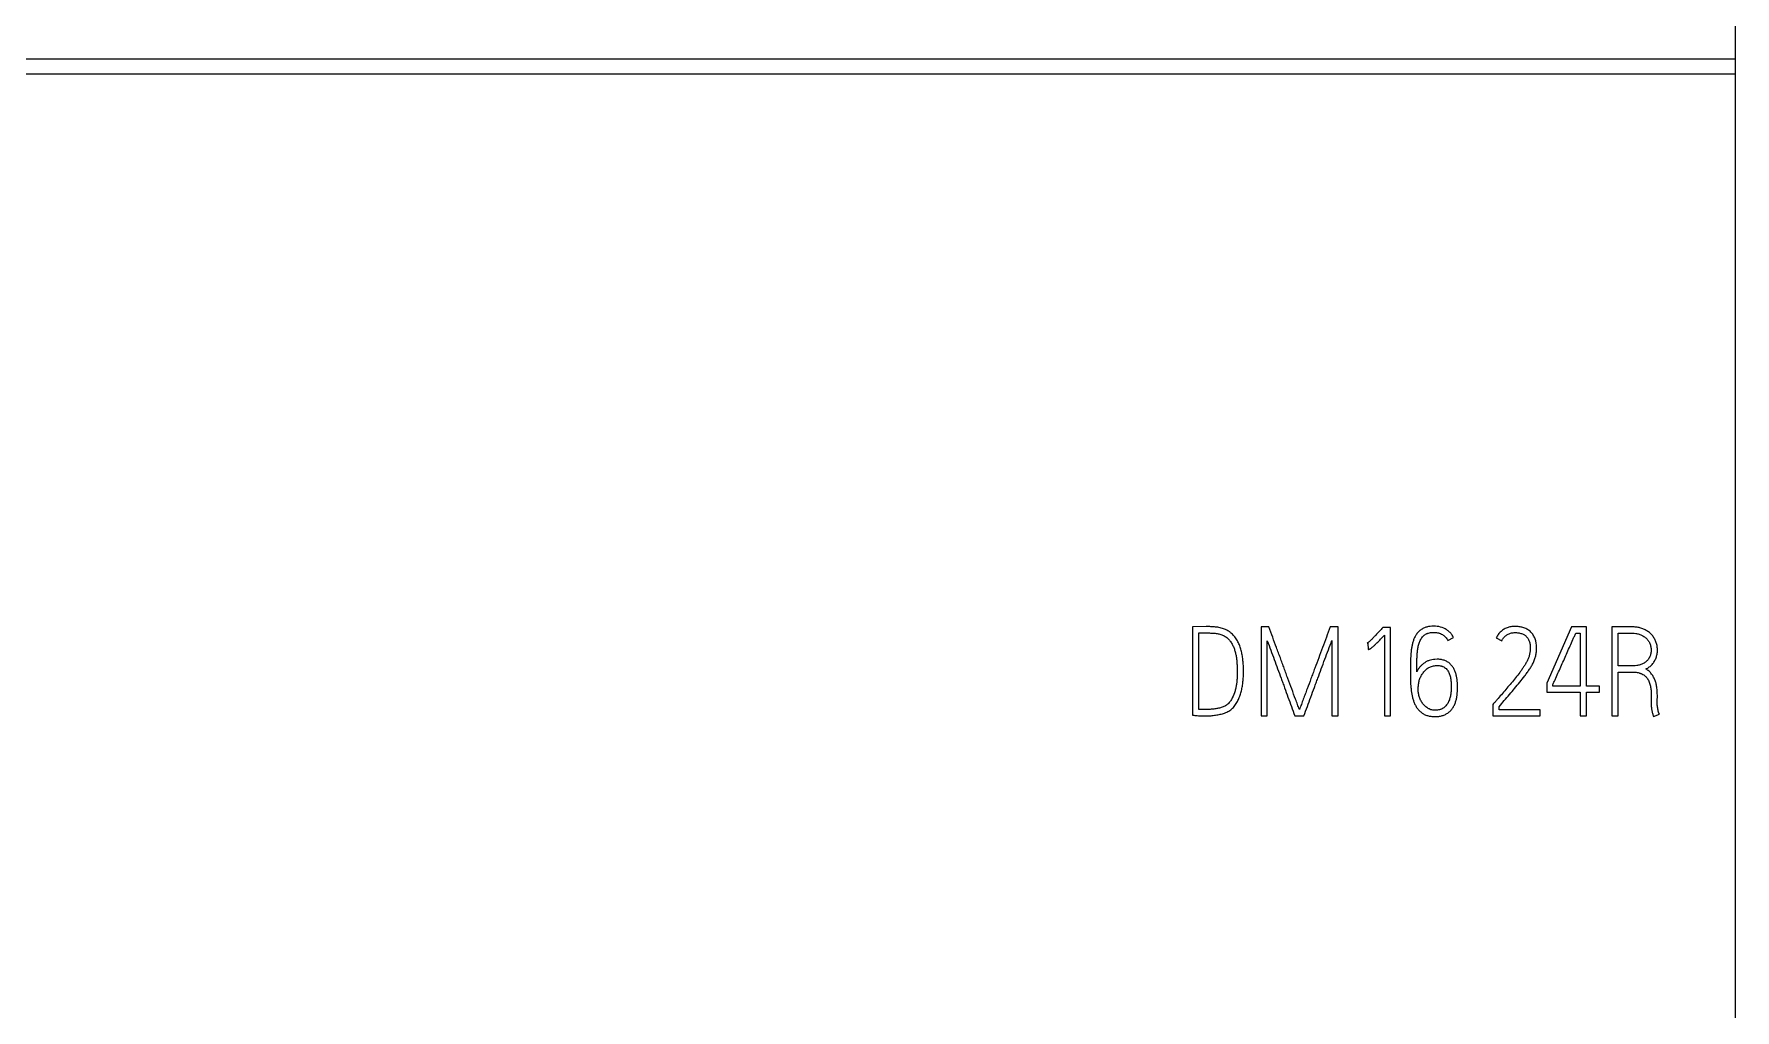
# Model space of a CAD drawing. Extents: x 0 to 420, y 0 to 297.
# Drawn here: x 123.69 to 161.98, y 188.92 to 210.88 of the extents above; entities that cross this region are included whole.
import ezdxf

# ---------------------------------------------------------------- set-up
doc = ezdxf.new("R2010")
doc.units = 0
doc.header["$LTSCALE"] = 23.1
doc.layers.add('10000_FRONT', color=7, linetype='CONTINUOUS')
doc.layers.add('10500_FRONT_LABELING', color=7, linetype='CONTINUOUS')

msp = doc.modelspace()

# ---------------------------------------------------------------- linework, layer by layer
at = {"layer": '10000_FRONT', "color": 7, "linetype": 'CONTINUOUS'}
for p, q in [((161.978, 232.835), (161.978, 142.835)), ((90.478, 210.315), (161.978, 210.315)), ((90.478, 209.982), (161.978, 209.982))]:
    msp.add_line(p, q, dxfattribs=at)
at = {"layer": '10500_FRONT_LABELING', "color": 7, "linetype": 'CONTINUOUS'}
for p, q in [((150.074, 197.543), (149.768, 197.54)), ((149.768, 197.54), (149.768, 195.548)), ((149.91, 195.679), (149.91, 197.399)), ((149.91, 197.399), (150.13, 197.399)), ((151.308, 197.535), (151.308, 195.535)), ((151.486, 197.535), (151.308, 197.535)), ((151.45, 195.535), (151.45, 197.224)), ((153.045, 197.535), (152.865, 197.535)), ((152.903, 197.229), (152.903, 195.535)), ((153.045, 195.535), (153.045, 197.535)), ((154.049, 197.523), (154.029, 197.501)), ((154.224, 197.523), (154.049, 197.523)), ((154.085, 197.351), (154.085, 195.532)), ((154.224, 195.532), (154.224, 197.523)), ((155.516, 197.229), (155.644, 197.296)), ((156.603, 197.288), (156.728, 197.224)), ((158.301, 197.535), (157.74, 196.27)), ((158.632, 197.535), (158.301, 197.535)), ((158.393, 197.396), (158.49, 197.396)), ((158.49, 197.396), (158.49, 196.203)), ((158.632, 196.203), (158.632, 197.535)), ((159.205, 197.535), (159.205, 195.535)), ((159.666, 197.535), (159.205, 197.535)), ((159.346, 196.661), (159.346, 197.393)), ((159.346, 197.393), (159.666, 197.393)), ((153.696, 197.166), (153.712, 197.171)), ((153.712, 197.171), (153.721, 197.03)), ((155.272, 196.808), (155.222, 196.805)), ((155.233, 196.664), (155.277, 196.666)), ((159.688, 196.661), (159.346, 196.661)), ((159.346, 195.535), (159.346, 196.519)), ((159.346, 196.519), (159.683, 196.519)), ((157.74, 196.27), (157.74, 196.064)), ((157.74, 196.064), (158.49, 196.064)), ((157.879, 196.203), (157.879, 196.239)), ((158.49, 196.203), (157.879, 196.203)), ((158.49, 196.064), (158.49, 195.535)), ((158.927, 196.203), (158.632, 196.203)), ((158.632, 195.535), (158.632, 196.064)), ((158.632, 196.064), (158.927, 196.064)), ((158.927, 196.064), (158.927, 196.203)), ((156.545, 195.809), (156.528, 195.79)), ((156.528, 195.79), (156.528, 195.535)), ((156.667, 195.673), (156.667, 195.74)), ((157.595, 195.673), (156.667, 195.673)), ((157.595, 195.535), (157.595, 195.673)), ((160.091, 195.845), (160.088, 195.82)), ((160.091, 196.02), (160.091, 195.845)), ((160.23, 195.937), (160.23, 195.992)), ((151.308, 195.535), (151.45, 195.535)), ((152.07, 195.535), (152.273, 195.535)), ((152.903, 195.535), (153.045, 195.535)), ((154.085, 195.532), (154.224, 195.532)), ((156.528, 195.535), (157.595, 195.535)), ((158.49, 195.535), (158.632, 195.535)), ((159.205, 195.535), (159.346, 195.535)), ((160.144, 195.521), (160.275, 195.571))]:
    msp.add_line(p, q, dxfattribs=at)
for points, knots in [([(149.768, 195.548), (149.786, 195.547), (149.803, 195.545), (149.838, 195.542), (149.855, 195.54), (149.89, 195.537), (149.907, 195.536), (149.942, 195.534), (149.959, 195.533), (150.011, 195.532), (150.045, 195.531), (150.097, 195.533), (150.114, 195.534), (150.149, 195.536), (150.166, 195.537), (150.217, 195.541), (150.252, 195.545), (150.32, 195.555), (150.354, 195.561), (150.405, 195.573), (150.423, 195.577), (150.457, 195.587), (150.473, 195.592), (150.506, 195.604), (150.522, 195.611), (150.554, 195.625), (150.57, 195.633), (150.6, 195.651), (150.615, 195.661), (150.643, 195.683), (150.656, 195.694), (150.693, 195.731), (150.715, 195.758), (150.745, 195.802), (150.754, 195.817), (150.771, 195.847), (150.78, 195.862), (150.803, 195.909), (150.817, 195.941), (150.841, 196.007), (150.851, 196.04), (150.869, 196.108), (150.877, 196.142), (150.89, 196.21), (150.895, 196.244), (150.904, 196.313), (150.907, 196.348), (150.912, 196.417), (150.913, 196.452), (150.914, 196.522), (150.913, 196.557), (150.911, 196.626), (150.911, 196.661), (150.907, 196.731), (150.903, 196.766), (150.896, 196.835), (150.891, 196.869), (150.882, 196.921), (150.878, 196.938), (150.871, 196.972), (150.867, 196.989), (150.858, 197.023), (150.854, 197.04), (150.843, 197.073), (150.838, 197.09), (150.825, 197.123), (150.819, 197.139), (150.804, 197.171), (150.797, 197.187), (150.78, 197.218), (150.771, 197.233), (150.753, 197.263), (150.743, 197.278), (150.722, 197.306), (150.711, 197.319), (150.688, 197.346), (150.676, 197.358), (150.651, 197.383), (150.638, 197.394), (150.617, 197.411), (150.61, 197.416), (150.596, 197.427), (150.588, 197.432), (150.551, 197.456), (150.52, 197.471), (150.471, 197.491), (150.455, 197.497), (150.421, 197.508), (150.404, 197.512), (150.37, 197.52), (150.353, 197.524), (150.318, 197.529), (150.301, 197.531), (150.249, 197.537), (150.214, 197.539), (150.161, 197.541), (150.144, 197.542), (150.109, 197.543), (150.092, 197.543), (150.074, 197.543)], [0, 0, 0, 0, 0.015625, 0.015625, 0.03125, 0.03125, 0.046875, 0.046875, 0.0625, 0.0625, 0.09375, 0.09375, 0.109375, 0.109375, 0.125, 0.125, 0.15625, 0.15625, 0.1875, 0.1875, 0.203125, 0.203125, 0.21875, 0.21875, 0.234375, 0.234375, 0.25, 0.25, 0.265625, 0.265625, 0.28125, 0.28125, 0.3125, 0.3125, 0.328125, 0.328125, 0.34375, 0.34375, 0.375, 0.375, 0.40625, 0.40625, 0.4375, 0.4375, 0.46875, 0.46875, 0.5, 0.5, 0.53125, 0.53125, 0.5625, 0.5625, 0.59375, 0.59375, 0.625, 0.625, 0.65625, 0.65625, 0.671875, 0.671875, 0.6875, 0.6875, 0.703125, 0.703125, 0.71875, 0.71875, 0.734375, 0.734375, 0.75, 0.75, 0.765625, 0.765625, 0.78125, 0.78125, 0.796875, 0.796875, 0.8125, 0.8125, 0.828125, 0.828125, 0.835938, 0.835938, 0.84375, 0.84375, 0.875, 0.875, 0.890625, 0.890625, 0.90625, 0.90625, 0.921875, 0.921875, 0.9375, 0.9375, 0.96875, 0.96875, 0.984375, 0.984375, 1, 1, 1, 1]), ([(150.13, 197.399), (150.158, 197.399), (150.186, 197.398), (150.243, 197.395), (150.271, 197.393), (150.313, 197.387), (150.327, 197.385), (150.355, 197.38), (150.368, 197.376), (150.396, 197.368), (150.41, 197.364), (150.436, 197.354), (150.449, 197.348), (150.475, 197.336), (150.488, 197.329), (150.512, 197.315), (150.524, 197.306), (150.558, 197.28), (150.578, 197.261), (150.606, 197.228), (150.614, 197.217), (150.631, 197.193), (150.638, 197.181), (150.66, 197.145), (150.674, 197.12), (150.697, 197.068), (150.706, 197.041), (150.719, 197.001), (150.723, 196.987), (150.731, 196.959), (150.734, 196.946), (150.744, 196.904), (150.749, 196.877), (150.757, 196.821), (150.761, 196.793), (150.765, 196.737), (150.767, 196.709), (150.77, 196.653), (150.772, 196.625), (150.774, 196.568), (150.774, 196.54), (150.775, 196.484), (150.774, 196.455), (150.772, 196.399), (150.77, 196.371), (150.765, 196.315), (150.762, 196.287), (150.754, 196.232), (150.749, 196.204), (150.738, 196.149), (150.731, 196.121), (150.708, 196.039), (150.689, 195.986), (150.649, 195.911), (150.635, 195.886), (150.602, 195.841), (150.584, 195.82), (150.557, 195.796), (150.552, 195.791), (150.541, 195.782), (150.524, 195.769), (150.506, 195.758), (150.481, 195.746), (150.467, 195.74), (150.441, 195.73), (150.427, 195.726), (150.4, 195.717), (150.386, 195.714), (150.359, 195.707), (150.345, 195.704), (150.304, 195.696), (150.276, 195.691), (150.221, 195.684), (150.193, 195.681), (150.15, 195.679), (150.136, 195.678), (150.108, 195.677), (150.094, 195.677), (150.051, 195.676), (150.023, 195.676), (149.981, 195.676), (149.967, 195.676), (149.938, 195.676), (149.924, 195.677), (149.91, 195.679)], [0, 0, 0, 0, 0.03125, 0.03125, 0.0625, 0.0625, 0.078125, 0.078125, 0.09375, 0.09375, 0.109375, 0.109375, 0.125, 0.125, 0.140625, 0.140625, 0.15625, 0.15625, 0.1875, 0.1875, 0.203125, 0.203125, 0.21875, 0.21875, 0.25, 0.25, 0.28125, 0.28125, 0.296875, 0.296875, 0.3125, 0.3125, 0.34375, 0.34375, 0.375, 0.375, 0.40625, 0.40625, 0.4375, 0.4375, 0.46875, 0.46875, 0.5, 0.5, 0.53125, 0.53125, 0.5625, 0.5625, 0.59375, 0.59375, 0.625, 0.625, 0.6875, 0.6875, 0.71875, 0.71875, 0.75, 0.75, 0.757812, 0.757812, 0.765625, 0.78125, 0.78125, 0.796875, 0.796875, 0.8125, 0.8125, 0.828125, 0.828125, 0.84375, 0.84375, 0.875, 0.875, 0.90625, 0.90625, 0.921875, 0.921875, 0.9375, 0.9375, 0.96875, 0.96875, 0.984375, 0.984375, 1, 1, 1, 1]), ([(151.45, 197.224), (151.475, 197.153), (151.501, 197.083), (151.553, 196.942), (151.579, 196.872), (151.631, 196.731), (151.657, 196.661), (151.708, 196.52), (151.734, 196.45), (151.773, 196.344), (151.786, 196.309), (151.812, 196.239), (151.825, 196.203), (151.863, 196.098), (151.889, 196.027), (151.966, 195.816), (152.018, 195.675), (152.07, 195.535)], [0, 0, 0, 0, 0.125, 0.125, 0.25, 0.25, 0.375, 0.375, 0.5, 0.5, 0.5625, 0.5625, 0.625, 0.625, 0.75, 0.75, 1, 1, 1, 1]), ([(152.175, 195.676), (152.167, 195.695), (152.159, 195.714), (152.144, 195.753), (152.137, 195.772), (152.115, 195.83), (152.101, 195.869), (152.057, 195.985), (152.028, 196.062), (151.97, 196.217), (151.942, 196.294), (151.899, 196.41), (151.885, 196.449), (151.857, 196.527), (151.843, 196.566), (151.815, 196.643), (151.801, 196.682), (151.772, 196.76), (151.758, 196.798), (151.729, 196.876), (151.714, 196.915), (151.686, 196.992), (151.614, 197.186), (151.543, 197.38), (151.486, 197.535)], [0, 0, 0, 0, 0.03125, 0.03125, 0.0625, 0.0625, 0.125, 0.125, 0.25, 0.25, 0.375, 0.375, 0.4375, 0.4375, 0.5, 0.5, 0.5625, 0.5625, 0.625, 0.625, 0.6875, 0.6875, 0.75, 1, 1, 1, 1]), ([(152.865, 197.535), (152.807, 197.38), (152.75, 197.225), (152.664, 196.992), (152.635, 196.915), (152.577, 196.76), (152.548, 196.683), (152.504, 196.567), (152.49, 196.528), (152.461, 196.451), (152.447, 196.412), (152.404, 196.296), (152.375, 196.218), (152.332, 196.102), (152.317, 196.064), (152.288, 195.986), (152.274, 195.948), (152.245, 195.87), (152.231, 195.832), (152.21, 195.773), (152.203, 195.754), (152.189, 195.715), (152.182, 195.696), (152.175, 195.676)], [0, 0, 0, 0, 0.25, 0.25, 0.375, 0.375, 0.5, 0.5, 0.5625, 0.5625, 0.625, 0.625, 0.75, 0.75, 0.8125, 0.8125, 0.875, 0.875, 0.9375, 0.9375, 0.96875, 0.96875, 1, 1, 1, 1]), ([(152.273, 195.535), (152.325, 195.676), (152.377, 195.817), (152.456, 196.029), (152.482, 196.1), (152.522, 196.206), (152.535, 196.241), (152.561, 196.312), (152.574, 196.347), (152.613, 196.453), (152.639, 196.524), (152.692, 196.665), (152.718, 196.736), (152.771, 196.877), (152.797, 196.947), (152.851, 197.088), (152.878, 197.159), (152.903, 197.229)], [0, 0, 0, 0, 0.25, 0.25, 0.375, 0.375, 0.4375, 0.4375, 0.5, 0.5, 0.625, 0.625, 0.75, 0.75, 0.875, 0.875, 1, 1, 1, 1]), ([(154.029, 197.501), (154.016, 197.486), (154.003, 197.472), (153.976, 197.443), (153.963, 197.428), (153.923, 197.385), (153.896, 197.356), (153.855, 197.313), (153.841, 197.299), (153.814, 197.27), (153.8, 197.256), (153.771, 197.229), (153.757, 197.216), (153.735, 197.196), (153.727, 197.19), (153.712, 197.177), (153.704, 197.171), (153.696, 197.166)], [0, 0, 0, 0, 0.125, 0.125, 0.25, 0.25, 0.5, 0.5, 0.625, 0.625, 0.75, 0.75, 0.875, 0.875, 0.9375, 0.9375, 1, 1, 1, 1]), ([(153.721, 197.03), (153.726, 197.03), (153.731, 197.031), (153.741, 197.033), (153.746, 197.034), (153.756, 197.037), (153.76, 197.04), (153.769, 197.045), (153.774, 197.048), (153.786, 197.056), (153.794, 197.063), (153.81, 197.076), (153.818, 197.082), (153.841, 197.102), (153.856, 197.116), (153.886, 197.145), (153.9, 197.159), (153.944, 197.203), (153.972, 197.232), (154.029, 197.292), (154.057, 197.321), (154.085, 197.351)], [0, 0, 0, 0, 0.03125, 0.03125, 0.0625, 0.0625, 0.09375, 0.09375, 0.125, 0.125, 0.1875, 0.1875, 0.25, 0.25, 0.375, 0.375, 0.5, 0.5, 0.75, 0.75, 1, 1, 1, 1]), ([(155.644, 197.296), (155.632, 197.319), (155.618, 197.341), (155.587, 197.383), (155.57, 197.402), (155.532, 197.438), (155.511, 197.454), (155.468, 197.483), (155.446, 197.495), (155.374, 197.527), (155.324, 197.541), (155.246, 197.55), (155.22, 197.551), (155.168, 197.551), (155.143, 197.55), (155.104, 197.545), (155.091, 197.543), (155.066, 197.539), (155.053, 197.536), (155.015, 197.526), (154.991, 197.517), (154.956, 197.5), (154.944, 197.494), (154.922, 197.48), (154.911, 197.473), (154.879, 197.45), (154.86, 197.433), (154.834, 197.404), (154.825, 197.394), (154.809, 197.373), (154.802, 197.363), (154.781, 197.33), (154.769, 197.307), (154.753, 197.271), (154.748, 197.259), (154.739, 197.235), (154.735, 197.223), (154.723, 197.185), (154.717, 197.16), (154.706, 197.11), (154.701, 197.085), (154.693, 197.034), (154.69, 197.008), (154.684, 196.957), (154.682, 196.931), (154.678, 196.88), (154.677, 196.854), (154.675, 196.803), (154.674, 196.777), (154.673, 196.725), (154.673, 196.699), (154.672, 196.622), (154.671, 196.57), (154.671, 196.467), (154.672, 196.415), (154.673, 196.338), (154.674, 196.312), (154.676, 196.26), (154.677, 196.234), (154.681, 196.183), (154.684, 196.157), (154.69, 196.106), (154.693, 196.08), (154.701, 196.029), (154.706, 196.003), (154.718, 195.952), (154.724, 195.927), (154.739, 195.877), (154.747, 195.852), (154.762, 195.816), (154.767, 195.804), (154.779, 195.78), (154.785, 195.768), (154.804, 195.734), (154.819, 195.712), (154.843, 195.682), (154.851, 195.672), (154.869, 195.652), (154.878, 195.643), (154.908, 195.617), (154.929, 195.601), (154.962, 195.581), (154.973, 195.574), (154.996, 195.562), (155.008, 195.557), (155.045, 195.542), (155.07, 195.535), (155.108, 195.527), (155.121, 195.525), (155.147, 195.522), (155.161, 195.52), (155.2, 195.518), (155.226, 195.517), (155.278, 195.519), (155.304, 195.522), (155.342, 195.528), (155.355, 195.531), (155.381, 195.537), (155.393, 195.541), (155.431, 195.554), (155.455, 195.564), (155.489, 195.583), (155.5, 195.59), (155.522, 195.605), (155.533, 195.613), (155.563, 195.638), (155.581, 195.657), (155.606, 195.687), (155.614, 195.698), (155.629, 195.719), (155.636, 195.731), (155.656, 195.765), (155.667, 195.788), (155.686, 195.837), (155.694, 195.862), (155.707, 195.913), (155.712, 195.939), (155.725, 196.016), (155.73, 196.068), (155.733, 196.146), (155.733, 196.172), (155.733, 196.225), (155.732, 196.251), (155.726, 196.329), (155.72, 196.38), (155.703, 196.456), (155.696, 196.482), (155.683, 196.519), (155.678, 196.532), (155.668, 196.556), (155.663, 196.568), (155.651, 196.591), (155.644, 196.603), (155.631, 196.625), (155.623, 196.636), (155.599, 196.668), (155.573, 196.698), (155.543, 196.723), (155.522, 196.739), (155.511, 196.746), (155.476, 196.766), (155.452, 196.776), (155.415, 196.789), (155.402, 196.792), (155.376, 196.798), (155.363, 196.801), (155.324, 196.807), (155.298, 196.809), (155.272, 196.808)], [0, 0, 0, 0, 0.015625, 0.015625, 0.03125, 0.03125, 0.046875, 0.046875, 0.0625, 0.0625, 0.09375, 0.09375, 0.109375, 0.109375, 0.125, 0.125, 0.132812, 0.132812, 0.140625, 0.140625, 0.15625, 0.15625, 0.164062, 0.164062, 0.171875, 0.171875, 0.1875, 0.1875, 0.195312, 0.195312, 0.203125, 0.203125, 0.21875, 0.21875, 0.226562, 0.226562, 0.234375, 0.234375, 0.25, 0.25, 0.265625, 0.265625, 0.28125, 0.28125, 0.296875, 0.296875, 0.3125, 0.3125, 0.328125, 0.328125, 0.34375, 0.34375, 0.375, 0.375, 0.40625, 0.40625, 0.421875, 0.421875, 0.4375, 0.4375, 0.453125, 0.453125, 0.46875, 0.46875, 0.484375, 0.484375, 0.5, 0.5, 0.515625, 0.515625, 0.523438, 0.523438, 0.53125, 0.53125, 0.546875, 0.546875, 0.554688, 0.554688, 0.5625, 0.5625, 0.578125, 0.578125, 0.585938, 0.585938, 0.59375, 0.59375, 0.609375, 0.609375, 0.617188, 0.617188, 0.625, 0.625, 0.640625, 0.640625, 0.65625, 0.65625, 0.664062, 0.664062, 0.671875, 0.671875, 0.6875, 0.6875, 0.695312, 0.695312, 0.703125, 0.703125, 0.71875, 0.71875, 0.726562, 0.726562, 0.734375, 0.734375, 0.75, 0.75, 0.765625, 0.765625, 0.78125, 0.78125, 0.8125, 0.8125, 0.828125, 0.828125, 0.84375, 0.84375, 0.875, 0.875, 0.890625, 0.890625, 0.898438, 0.898438, 0.90625, 0.90625, 0.914062, 0.914062, 0.921875, 0.921875, 0.9375, 0.945312, 0.945312, 0.953125, 0.953125, 0.96875, 0.96875, 0.976562, 0.976562, 0.984375, 0.984375, 1, 1, 1, 1]), ([(154.813, 196.528), (154.813, 196.589), (154.814, 196.65), (154.816, 196.742), (154.817, 196.773), (154.819, 196.834), (154.82, 196.865), (154.824, 196.926), (154.827, 196.957), (154.832, 197.003), (154.834, 197.018), (154.839, 197.049), (154.841, 197.064), (154.851, 197.109), (154.858, 197.138), (154.872, 197.182), (154.877, 197.196), (154.889, 197.225), (154.896, 197.239), (154.911, 197.266), (154.919, 197.279), (154.937, 197.304), (154.947, 197.316), (154.963, 197.333), (154.969, 197.338), (154.981, 197.348), (154.987, 197.353), (155.005, 197.366), (155.019, 197.374), (155.04, 197.384), (155.047, 197.387), (155.061, 197.393), (155.069, 197.395), (155.091, 197.401), (155.106, 197.404), (155.137, 197.409), (155.152, 197.411), (155.183, 197.413), (155.199, 197.413), (155.229, 197.412), (155.245, 197.41), (155.275, 197.406), (155.29, 197.403), (155.313, 197.397), (155.32, 197.395), (155.335, 197.39), (155.342, 197.387), (155.364, 197.378), (155.378, 197.372), (155.398, 197.36), (155.404, 197.356), (155.417, 197.347), (155.424, 197.342), (155.442, 197.328), (155.453, 197.317), (155.474, 197.295), (155.484, 197.283), (155.501, 197.257), (155.509, 197.243), (155.516, 197.229)], [0, 0, 0, 0, 0.125, 0.125, 0.1875, 0.1875, 0.25, 0.25, 0.3125, 0.3125, 0.34375, 0.34375, 0.375, 0.375, 0.4375, 0.4375, 0.46875, 0.46875, 0.5, 0.5, 0.53125, 0.53125, 0.5625, 0.5625, 0.578125, 0.578125, 0.59375, 0.59375, 0.625, 0.625, 0.640625, 0.640625, 0.65625, 0.65625, 0.6875, 0.6875, 0.71875, 0.71875, 0.75, 0.75, 0.78125, 0.78125, 0.8125, 0.8125, 0.828125, 0.828125, 0.84375, 0.84375, 0.875, 0.875, 0.890625, 0.890625, 0.90625, 0.90625, 0.9375, 0.9375, 0.96875, 0.96875, 1, 1, 1, 1]), ([(156.728, 197.224), (156.739, 197.247), (156.753, 197.269), (156.777, 197.299), (156.786, 197.309), (156.804, 197.327), (156.824, 197.344), (156.845, 197.358), (156.867, 197.371), (156.879, 197.377), (156.915, 197.392), (156.939, 197.398), (156.978, 197.404), (156.991, 197.405), (157.016, 197.407), (157.029, 197.407), (157.068, 197.407), (157.093, 197.404), (157.131, 197.397), (157.144, 197.394), (157.169, 197.387), (157.181, 197.383), (157.205, 197.373), (157.216, 197.368), (157.233, 197.358), (157.239, 197.355), (157.249, 197.347), (157.254, 197.344), (157.269, 197.332), (157.279, 197.323), (157.292, 197.309), (157.296, 197.304), (157.304, 197.294), (157.308, 197.289), (157.319, 197.273), (157.326, 197.262), (157.337, 197.239), (157.343, 197.227), (157.356, 197.19), (157.361, 197.165), (157.367, 197.127), (157.368, 197.114), (157.37, 197.088), (157.37, 197.075), (157.37, 197.037), (157.368, 197.011), (157.362, 196.96), (157.357, 196.935), (157.348, 196.898), (157.345, 196.885), (157.338, 196.861), (157.334, 196.848), (157.321, 196.812), (157.31, 196.789), (157.287, 196.744), (157.274, 196.722), (157.248, 196.679), (157.22, 196.636), (157.191, 196.594), (157.162, 196.552), (157.147, 196.531), (157.102, 196.47), (157.07, 196.43), (157.007, 196.35), (156.974, 196.311), (156.909, 196.233), (156.876, 196.194), (156.811, 196.117), (156.777, 196.078), (156.711, 196.001), (156.678, 195.963), (156.628, 195.905), (156.611, 195.886), (156.578, 195.848), (156.561, 195.828), (156.545, 195.809)], [0, 0, 0, 0, 0.03125, 0.03125, 0.046875, 0.046875, 0.0625, 0.078125, 0.078125, 0.09375, 0.09375, 0.125, 0.125, 0.140625, 0.140625, 0.15625, 0.15625, 0.1875, 0.1875, 0.203125, 0.203125, 0.21875, 0.21875, 0.234375, 0.234375, 0.242188, 0.242188, 0.25, 0.25, 0.265625, 0.265625, 0.273438, 0.273438, 0.28125, 0.28125, 0.296875, 0.296875, 0.3125, 0.3125, 0.34375, 0.34375, 0.359375, 0.359375, 0.375, 0.375, 0.40625, 0.40625, 0.4375, 0.4375, 0.453125, 0.453125, 0.46875, 0.46875, 0.5, 0.5, 0.53125, 0.53125, 0.5625, 0.59375, 0.59375, 0.625, 0.625, 0.6875, 0.6875, 0.75, 0.75, 0.8125, 0.8125, 0.875, 0.875, 0.9375, 0.9375, 0.96875, 0.96875, 1, 1, 1, 1]), ([(156.667, 195.74), (156.706, 195.786), (156.745, 195.832), (156.823, 195.924), (156.862, 195.969), (156.94, 196.061), (156.979, 196.107), (157.057, 196.199), (157.095, 196.246), (157.171, 196.339), (157.209, 196.386), (157.264, 196.458), (157.282, 196.482), (157.317, 196.531), (157.334, 196.556), (157.368, 196.606), (157.384, 196.632), (157.414, 196.684), (157.429, 196.711), (157.448, 196.752), (157.453, 196.766), (157.465, 196.794), (157.47, 196.808), (157.484, 196.851), (157.491, 196.88), (157.503, 196.94), (157.507, 196.97), (157.512, 197.03), (157.512, 197.06), (157.511, 197.105), (157.51, 197.12), (157.506, 197.151), (157.504, 197.166), (157.496, 197.211), (157.489, 197.24), (157.473, 197.283), (157.467, 197.297), (157.453, 197.324), (157.446, 197.338), (157.43, 197.363), (157.421, 197.375), (157.401, 197.398), (157.391, 197.41), (157.37, 197.431), (157.358, 197.442), (157.334, 197.46), (157.322, 197.468), (157.296, 197.484), (157.282, 197.491), (157.255, 197.503), (157.24, 197.509), (157.198, 197.524), (157.168, 197.532), (157.124, 197.54), (157.109, 197.541), (157.079, 197.544), (157.063, 197.545), (157.018, 197.546), (156.987, 197.545), (156.942, 197.54), (156.927, 197.537), (156.897, 197.531), (156.883, 197.528), (156.839, 197.514), (156.811, 197.502), (156.772, 197.479), (156.759, 197.471), (156.734, 197.453), (156.71, 197.434), (156.689, 197.413), (156.668, 197.39), (156.659, 197.379), (156.631, 197.342), (156.616, 197.316), (156.603, 197.288)], [0, 0, 0, 0, 0.0625, 0.0625, 0.125, 0.125, 0.1875, 0.1875, 0.25, 0.25, 0.3125, 0.3125, 0.34375, 0.34375, 0.375, 0.375, 0.40625, 0.40625, 0.4375, 0.4375, 0.453125, 0.453125, 0.46875, 0.46875, 0.5, 0.5, 0.53125, 0.53125, 0.5625, 0.5625, 0.578125, 0.578125, 0.59375, 0.59375, 0.625, 0.625, 0.640625, 0.640625, 0.65625, 0.65625, 0.671875, 0.671875, 0.6875, 0.6875, 0.703125, 0.703125, 0.71875, 0.71875, 0.734375, 0.734375, 0.75, 0.75, 0.78125, 0.78125, 0.796875, 0.796875, 0.8125, 0.8125, 0.84375, 0.84375, 0.859375, 0.859375, 0.875, 0.875, 0.90625, 0.90625, 0.921875, 0.921875, 0.9375, 0.953125, 0.953125, 0.96875, 0.96875, 1, 1, 1, 1]), ([(157.879, 196.239), (157.884, 196.251), (157.89, 196.263), (157.901, 196.287), (157.906, 196.299), (157.922, 196.335), (157.933, 196.359), (157.966, 196.431), (157.987, 196.48), (158.03, 196.576), (158.051, 196.624), (158.094, 196.721), (158.116, 196.769), (158.159, 196.865), (158.18, 196.913), (158.223, 197.01), (158.244, 197.058), (158.287, 197.154), (158.308, 197.203), (158.34, 197.275), (158.351, 197.299), (158.372, 197.347), (158.382, 197.372), (158.393, 197.396)], [0, 0, 0, 0, 0.03125, 0.03125, 0.0625, 0.0625, 0.125, 0.125, 0.25, 0.25, 0.375, 0.375, 0.5, 0.5, 0.625, 0.625, 0.75, 0.75, 0.875, 0.875, 0.9375, 0.9375, 1, 1, 1, 1]), ([(159.974, 196.589), (160, 196.602), (160.025, 196.617), (160.06, 196.643), (160.071, 196.652), (160.092, 196.671), (160.103, 196.682), (160.132, 196.714), (160.149, 196.737), (160.171, 196.774), (160.177, 196.787), (160.19, 196.813), (160.195, 196.827), (160.211, 196.867), (160.219, 196.895), (160.227, 196.938), (160.229, 196.952), (160.232, 196.981), (160.233, 196.995), (160.233, 197.038), (160.231, 197.067), (160.224, 197.11), (160.222, 197.124), (160.215, 197.152), (160.211, 197.166), (160.197, 197.207), (160.186, 197.234), (160.166, 197.272), (160.158, 197.284), (160.142, 197.309), (160.134, 197.32), (160.107, 197.354), (160.088, 197.375), (160.056, 197.405), (160.044, 197.414), (160.021, 197.431), (160.009, 197.439), (159.972, 197.462), (159.947, 197.475), (159.907, 197.492), (159.893, 197.498), (159.866, 197.507), (159.824, 197.519), (159.782, 197.527), (159.724, 197.533), (159.695, 197.535), (159.666, 197.535)], [0, 0, 0, 0, 0.0625, 0.0625, 0.09375, 0.09375, 0.125, 0.125, 0.1875, 0.1875, 0.21875, 0.21875, 0.25, 0.25, 0.3125, 0.3125, 0.34375, 0.34375, 0.375, 0.375, 0.4375, 0.4375, 0.46875, 0.46875, 0.5, 0.5, 0.5625, 0.5625, 0.59375, 0.59375, 0.625, 0.625, 0.6875, 0.6875, 0.71875, 0.71875, 0.75, 0.75, 0.8125, 0.8125, 0.84375, 0.84375, 0.875, 0.9375, 0.9375, 1, 1, 1, 1]), ([(159.666, 197.393), (159.692, 197.393), (159.718, 197.392), (159.768, 197.385), (159.794, 197.379), (159.843, 197.364), (159.867, 197.354), (159.912, 197.33), (159.934, 197.316), (159.964, 197.292), (159.974, 197.284), (159.993, 197.266), (160.01, 197.247), (160.026, 197.226), (160.04, 197.204), (160.046, 197.193), (160.064, 197.158), (160.073, 197.134), (160.082, 197.096), (160.085, 197.084), (160.089, 197.058), (160.09, 197.045), (160.091, 197.02), (160.091, 197.007), (160.09, 196.981), (160.088, 196.968), (160.082, 196.93), (160.075, 196.905), (160.063, 196.875), (160.061, 196.869), (160.056, 196.857), (160.053, 196.851), (160.043, 196.834), (160.036, 196.823), (160.014, 196.792), (159.997, 196.773), (159.957, 196.739), (159.936, 196.725), (159.901, 196.706), (159.89, 196.701), (159.866, 196.69), (159.854, 196.686), (159.817, 196.674), (159.792, 196.669), (159.74, 196.662), (159.714, 196.661), (159.688, 196.661)], [0, 0, 0, 0, 0.0625, 0.0625, 0.125, 0.125, 0.1875, 0.1875, 0.25, 0.25, 0.28125, 0.28125, 0.3125, 0.34375, 0.34375, 0.375, 0.375, 0.4375, 0.4375, 0.46875, 0.46875, 0.5, 0.5, 0.53125, 0.53125, 0.5625, 0.5625, 0.625, 0.625, 0.640625, 0.640625, 0.65625, 0.65625, 0.6875, 0.6875, 0.75, 0.75, 0.8125, 0.8125, 0.84375, 0.84375, 0.875, 0.875, 0.9375, 0.9375, 1, 1, 1, 1]), ([(155.222, 196.805), (155.2, 196.804), (155.178, 196.801), (155.136, 196.793), (155.116, 196.787), (155.075, 196.773), (155.055, 196.765), (155.016, 196.745), (154.998, 196.734), (154.972, 196.715), (154.964, 196.709), (154.947, 196.695), (154.939, 196.688), (154.915, 196.665), (154.9, 196.65), (154.879, 196.626), (154.872, 196.618), (154.858, 196.601), (154.851, 196.593), (154.833, 196.566), (154.822, 196.547), (154.813, 196.528)], [0, 0, 0, 0, 0.125, 0.125, 0.25, 0.25, 0.375, 0.375, 0.5, 0.5, 0.5625, 0.5625, 0.625, 0.625, 0.75, 0.75, 0.8125, 0.8125, 0.875, 0.875, 1, 1, 1, 1]), ([(155.277, 196.666), (155.292, 196.667), (155.306, 196.666), (155.335, 196.663), (155.349, 196.66), (155.37, 196.655), (155.377, 196.653), (155.391, 196.648), (155.398, 196.646), (155.417, 196.637), (155.43, 196.631), (155.454, 196.615), (155.466, 196.606), (155.486, 196.586), (155.496, 196.575), (155.513, 196.551), (155.52, 196.539), (155.534, 196.513), (155.54, 196.5), (155.551, 196.474), (155.555, 196.46), (155.564, 196.432), (155.567, 196.418), (155.577, 196.376), (155.581, 196.348), (155.587, 196.291), (155.59, 196.262), (155.591, 196.219), (155.591, 196.205), (155.591, 196.176), (155.591, 196.162), (155.59, 196.133), (155.589, 196.119), (155.587, 196.09), (155.586, 196.076), (155.581, 196.033), (155.578, 196.004), (155.569, 195.962), (155.565, 195.948), (155.557, 195.921), (155.553, 195.907), (155.537, 195.866), (155.525, 195.84), (155.503, 195.803), (155.494, 195.791), (155.476, 195.768), (155.467, 195.757), (155.447, 195.737), (155.436, 195.727), (155.413, 195.709), (155.401, 195.701), (155.375, 195.687), (155.362, 195.682), (155.341, 195.675), (155.334, 195.673), (155.32, 195.669), (155.313, 195.668), (155.277, 195.661), (155.248, 195.659), (155.205, 195.66), (155.19, 195.661), (155.161, 195.665), (155.147, 195.668), (155.12, 195.677), (155.106, 195.682), (155.087, 195.692), (155.08, 195.696), (155.067, 195.703), (155.049, 195.715), (155.032, 195.728), (155.009, 195.746), (154.999, 195.756), (154.978, 195.776), (154.968, 195.787), (154.95, 195.809), (154.941, 195.821), (154.925, 195.845), (154.917, 195.857), (154.903, 195.883), (154.897, 195.896), (154.879, 195.936), (154.87, 195.963), (154.859, 196.005), (154.856, 196.019), (154.851, 196.048), (154.849, 196.062), (154.846, 196.106), (154.846, 196.134), (154.849, 196.192), (154.851, 196.22), (154.857, 196.263), (154.859, 196.278), (154.865, 196.306), (154.868, 196.32), (154.88, 196.361), (154.891, 196.388), (154.91, 196.427), (154.917, 196.439), (154.932, 196.464), (154.94, 196.476), (154.957, 196.499), (154.966, 196.511), (154.984, 196.533), (154.993, 196.544), (155.013, 196.565), (155.023, 196.575), (155.045, 196.594), (155.057, 196.603), (155.081, 196.619), (155.094, 196.626), (155.12, 196.638), (155.134, 196.644), (155.175, 196.657), (155.204, 196.662), (155.233, 196.664)], [0, 0, 0, 0, 0.015625, 0.015625, 0.03125, 0.03125, 0.039062, 0.039062, 0.046875, 0.046875, 0.0625, 0.0625, 0.078125, 0.078125, 0.09375, 0.09375, 0.109375, 0.109375, 0.125, 0.125, 0.140625, 0.140625, 0.15625, 0.15625, 0.1875, 0.1875, 0.21875, 0.21875, 0.234375, 0.234375, 0.25, 0.25, 0.265625, 0.265625, 0.28125, 0.28125, 0.3125, 0.3125, 0.328125, 0.328125, 0.34375, 0.34375, 0.375, 0.375, 0.390625, 0.390625, 0.40625, 0.40625, 0.421875, 0.421875, 0.4375, 0.4375, 0.453125, 0.453125, 0.460938, 0.460938, 0.46875, 0.46875, 0.5, 0.5, 0.515625, 0.515625, 0.53125, 0.53125, 0.546875, 0.546875, 0.554688, 0.554688, 0.5625, 0.578125, 0.578125, 0.59375, 0.59375, 0.609375, 0.609375, 0.625, 0.625, 0.640625, 0.640625, 0.65625, 0.65625, 0.6875, 0.6875, 0.703125, 0.703125, 0.71875, 0.71875, 0.75, 0.75, 0.78125, 0.78125, 0.796875, 0.796875, 0.8125, 0.8125, 0.84375, 0.84375, 0.859375, 0.859375, 0.875, 0.875, 0.890625, 0.890625, 0.90625, 0.90625, 0.921875, 0.921875, 0.9375, 0.9375, 0.953125, 0.953125, 0.96875, 0.96875, 1, 1, 1, 1]), ([(159.683, 196.519), (159.713, 196.519), (159.744, 196.517), (159.789, 196.509), (159.804, 196.506), (159.826, 196.499), (159.833, 196.497), (159.848, 196.492), (159.855, 196.489), (159.891, 196.474), (159.917, 196.459), (159.947, 196.435), (159.953, 196.429), (159.965, 196.419), (159.97, 196.414), (159.986, 196.397), (159.996, 196.385), (160.014, 196.36), (160.022, 196.347), (160.036, 196.32), (160.043, 196.306), (160.054, 196.277), (160.059, 196.263), (160.068, 196.233), (160.071, 196.218), (160.081, 196.173), (160.085, 196.143), (160.09, 196.082), (160.091, 196.051), (160.091, 196.02)], [0, 0, 0, 0, 0.125, 0.125, 0.1875, 0.1875, 0.21875, 0.21875, 0.25, 0.25, 0.375, 0.375, 0.40625, 0.40625, 0.4375, 0.4375, 0.5, 0.5, 0.5625, 0.5625, 0.625, 0.625, 0.6875, 0.6875, 0.75, 0.75, 0.875, 0.875, 1, 1, 1, 1]), ([(160.23, 195.992), (160.23, 196.049), (160.227, 196.106), (160.217, 196.19), (160.212, 196.218), (160.2, 196.273), (160.192, 196.301), (160.177, 196.34), (160.172, 196.353), (160.16, 196.379), (160.154, 196.392), (160.133, 196.429), (160.117, 196.453), (160.091, 196.486), (160.082, 196.497), (160.063, 196.518), (160.053, 196.528), (160.022, 196.557), (159.999, 196.574), (159.974, 196.589)], [0, 0, 0, 0, 0.25, 0.25, 0.375, 0.375, 0.5, 0.5, 0.5625, 0.5625, 0.625, 0.625, 0.75, 0.75, 0.8125, 0.8125, 0.875, 0.875, 1, 1, 1, 1]), ([(160.088, 195.82), (160.088, 195.795), (160.09, 195.769), (160.095, 195.718), (160.099, 195.693), (160.108, 195.643), (160.114, 195.618), (160.128, 195.569), (160.135, 195.545), (160.144, 195.521)], [0, 0, 0, 0, 0.25, 0.25, 0.5, 0.5, 0.75, 0.75, 1, 1, 1, 1]), ([(160.275, 195.571), (160.263, 195.6), (160.253, 195.629), (160.243, 195.674), (160.24, 195.689), (160.235, 195.72), (160.233, 195.736), (160.23, 195.766), (160.229, 195.782), (160.228, 195.813), (160.227, 195.828), (160.227, 195.852), (160.227, 195.859), (160.227, 195.875), (160.227, 195.883), (160.227, 195.898), (160.228, 195.906), (160.228, 195.921), (160.229, 195.929), (160.23, 195.937)], [0, 0, 0, 0, 0.25, 0.25, 0.375, 0.375, 0.5, 0.5, 0.625, 0.625, 0.75, 0.75, 0.8125, 0.8125, 0.875, 0.875, 0.9375, 0.9375, 1, 1, 1, 1])]:
    msp.add_open_spline(points, degree=3, knots=knots, dxfattribs=at)

doc.saveas('drawing.dxf')
